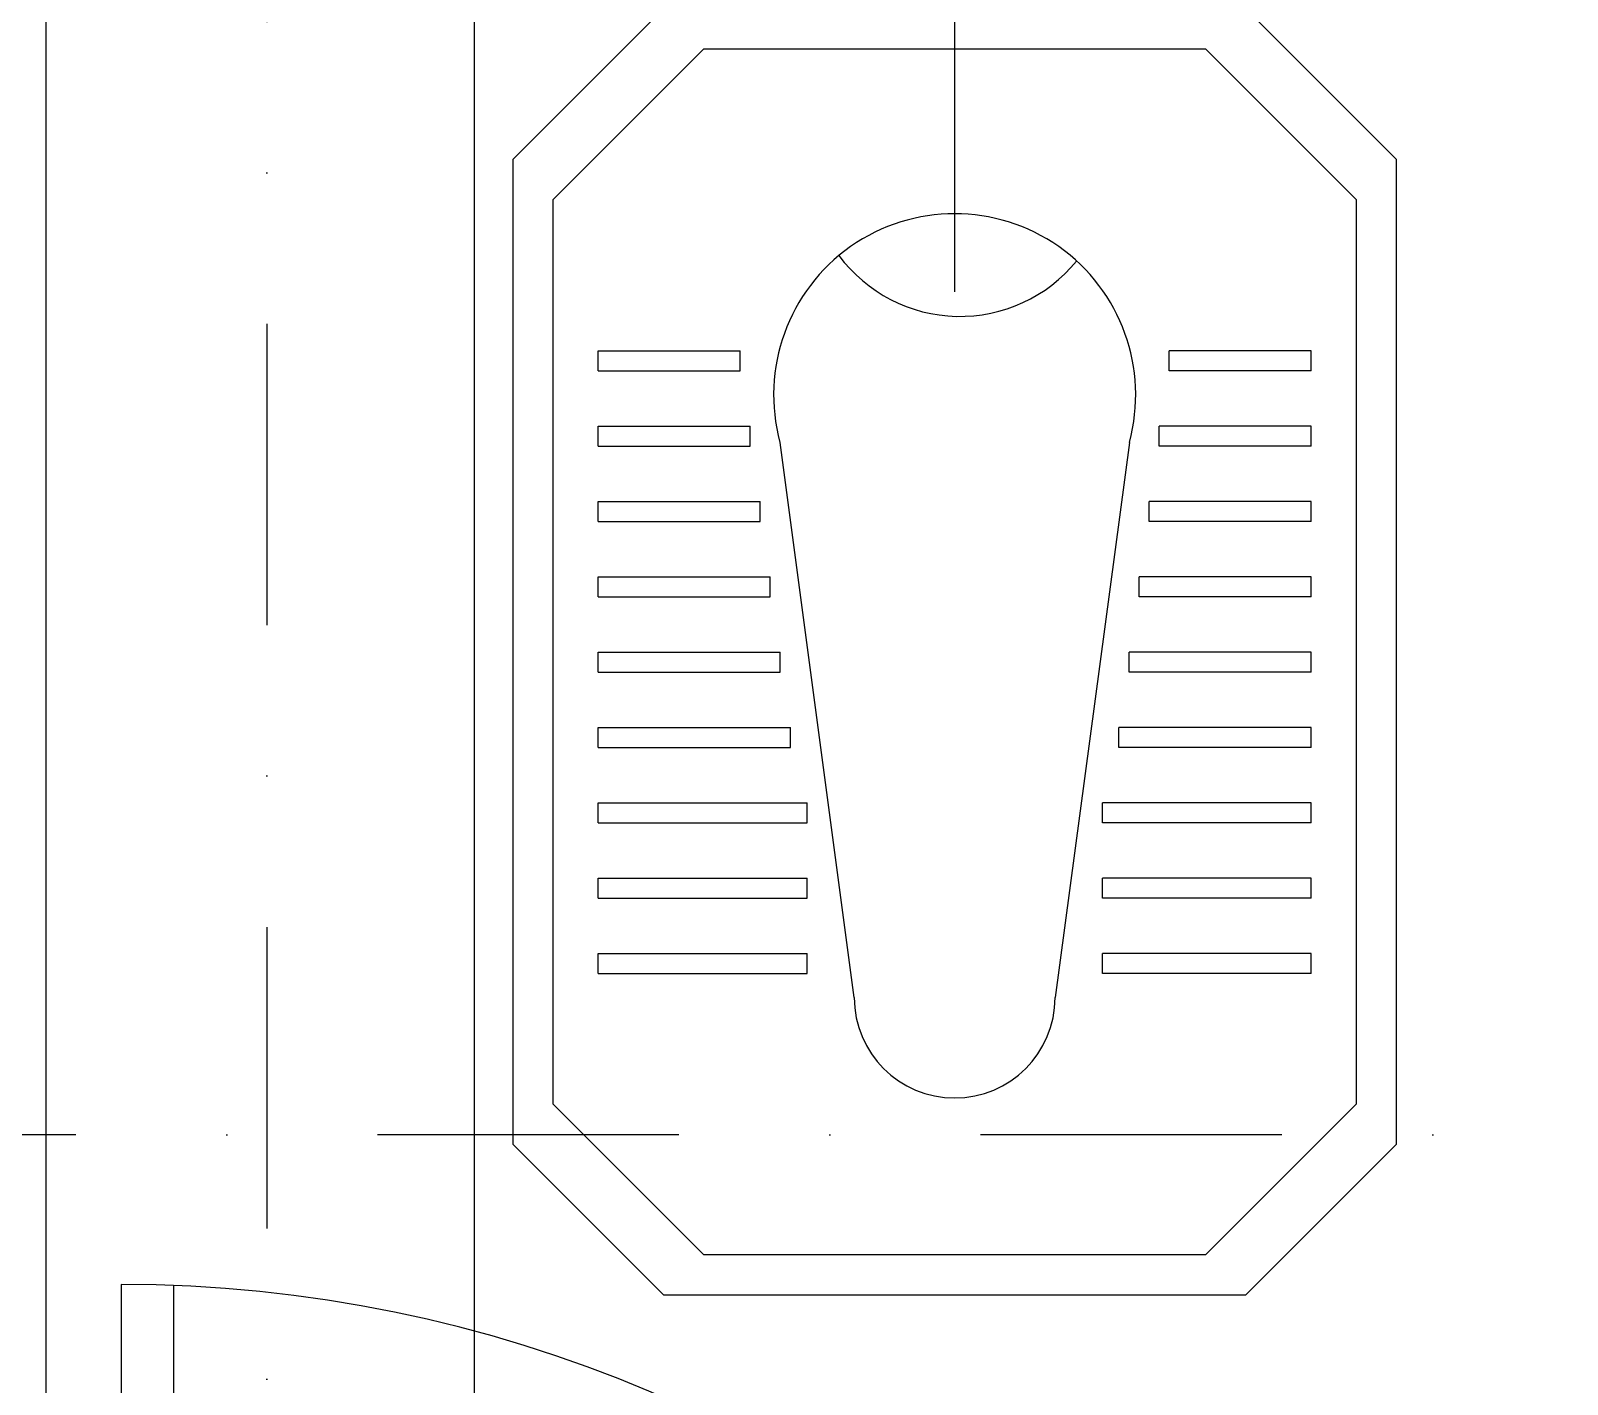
# Model space of a CAD drawing. Extents: x -437689 to -407696, y -55787 to -37037.
# Drawn here: x -434685.5 to -434303, y -50584.9 to -50248 of the extents above; entities that cross this region are included whole.
import ezdxf

# ---------------------------------------------------------------- set-up
doc = ezdxf.new("R2010")
doc.units = 0
doc.header["$LTSCALE"] = 150
doc.header["$MEASUREMENT"] = 0
doc.linetypes.add('DASHDOT', pattern=[1, 0.5, -0.25, 0, -0.25])
for name, color, linetype in [('DOOR', 31, 'CONTINUOUS'), ('DR', 6, 'CONTINUOUS'), ('GRID', 252, 'DASHDOT'), ('TOILET', 9, 'CONTINUOUS'), ('WALL', 7, 'CONTINUOUS')]:
    doc.layers.add(name, color=color, linetype=linetype)

msp = doc.modelspace()

# ---------------------------------------------------------------- linework, layer by layer
at = {"layer": 'DOOR', "color": 8}
for p, q in [((-434663.01, -50560.07), (-434663.01, -50897.57)), ((-434649.89, -50897.57), (-434649.89, -50560.32))]:
    msp.add_line(p, q, dxfattribs=at)
msp.add_arc((-434663.01, -50897.57), 337.5, 0, 90, dxfattribs=at)
at = {"layer": 'DR', "linetype": 'CONTINUOUS', "ltscale": 900}
msp.add_line((-434455.51, -50313.04), (-434455.51, -50083.13), dxfattribs=at)
msp.add_lwpolyline([(-434575.14, -50139.38), (-434575.14, -50736.78), (-433439.23, -50736.78)], dxfattribs=at)
at = {"layer": 'GRID'}
for p, q in [((-434626.76, -46868.7), (-434626.76, -52414.38)), ((-432722.96, -50522.83), (-436475.27, -50522.83)), ((-432722.96, -50522.83), (-436475.27, -50522.83))]:
    msp.add_line(p, q, dxfattribs=at)
at = {"layer": 'TOILET'}
for p, q in [((-434528.01, -50242.61), (-434565.51, -50280.11)), ((-434345.51, -50280.11), (-434383.01, -50242.61)), ((-434518.01, -50252.61), (-434555.51, -50290.11)), ((-434393.01, -50252.61), (-434518.01, -50252.61)), ((-434355.51, -50290.11), (-434393.01, -50252.61)), ((-434565.51, -50280.11), (-434565.51, -50525.11)), ((-434345.51, -50525.11), (-434345.51, -50280.11)), ((-434555.51, -50290.11), (-434555.51, -50515.11)), ((-434355.51, -50515.11), (-434355.51, -50290.11)), ((-434544.24, -50327.66), (-434508.94, -50327.66)), ((-434544.24, -50327.66), (-434508.94, -50327.66)), ((-434544.24, -50332.66), (-434544.24, -50327.66)), ((-434544.24, -50332.66), (-434544.24, -50327.66)), ((-434508.94, -50332.66), (-434508.94, -50327.66)), ((-434508.94, -50332.66), (-434508.94, -50327.66)), ((-434366.78, -50327.66), (-434402.08, -50327.66)), ((-434366.78, -50327.66), (-434402.08, -50327.66)), ((-434402.08, -50332.66), (-434402.08, -50327.66)), ((-434402.08, -50332.66), (-434402.08, -50327.66)), ((-434366.78, -50332.66), (-434366.78, -50327.66)), ((-434366.78, -50332.66), (-434366.78, -50327.66)), ((-434544.24, -50332.66), (-434508.94, -50332.66)), ((-434544.24, -50332.66), (-434508.94, -50332.66)), ((-434366.78, -50332.66), (-434402.08, -50332.66)), ((-434366.78, -50332.66), (-434402.08, -50332.66)), ((-434544.24, -50351.41), (-434544.24, -50346.41)), ((-434544.24, -50346.41), (-434506.44, -50346.41)), ((-434506.44, -50351.41), (-434506.44, -50346.41)), ((-434404.59, -50351.41), (-434404.59, -50346.41)), ((-434366.78, -50346.41), (-434404.59, -50346.41)), ((-434366.78, -50351.41), (-434366.78, -50346.41)), ((-434544.24, -50351.41), (-434506.44, -50351.41)), ((-434480.51, -50488.64), (-434498.99, -50350.49)), ((-434412.03, -50350.49), (-434430.51, -50488.64)), ((-434366.78, -50351.41), (-434404.59, -50351.41)), ((-434544.24, -50370.16), (-434544.24, -50365.16)), ((-434544.24, -50370.16), (-434544.24, -50365.16)), ((-434544.24, -50365.16), (-434503.93, -50365.16)), ((-434544.24, -50365.16), (-434503.93, -50365.16)), ((-434503.93, -50370.16), (-434503.93, -50365.16)), ((-434503.93, -50370.16), (-434503.93, -50365.16)), ((-434407.1, -50370.16), (-434407.1, -50365.16)), ((-434366.78, -50365.16), (-434407.1, -50365.16)), ((-434407.1, -50370.16), (-434407.1, -50365.16)), ((-434366.78, -50365.16), (-434407.1, -50365.16)), ((-434366.78, -50370.16), (-434366.78, -50365.16)), ((-434366.78, -50370.16), (-434366.78, -50365.16)), ((-434544.24, -50370.16), (-434503.93, -50370.16)), ((-434544.24, -50370.16), (-434503.93, -50370.16)), ((-434366.78, -50370.16), (-434407.1, -50370.16)), ((-434366.78, -50370.16), (-434407.1, -50370.16)), ((-434544.24, -50388.91), (-434544.24, -50383.91)), ((-434544.24, -50383.91), (-434501.42, -50383.91)), ((-434501.42, -50388.91), (-434501.42, -50383.91)), ((-434366.78, -50383.91), (-434409.61, -50383.91)), ((-434409.61, -50388.91), (-434409.61, -50383.91)), ((-434366.78, -50388.91), (-434366.78, -50383.91)), ((-434544.24, -50388.91), (-434501.42, -50388.91)), ((-434366.78, -50388.91), (-434409.61, -50388.91)), ((-434544.24, -50407.66), (-434544.24, -50402.66)), ((-434544.24, -50407.66), (-434544.24, -50402.66)), ((-434544.24, -50402.66), (-434498.91, -50402.66)), ((-434544.24, -50402.66), (-434498.91, -50402.66)), ((-434498.91, -50407.66), (-434498.91, -50402.66)), ((-434498.91, -50407.66), (-434498.91, -50402.66)), ((-434366.78, -50402.66), (-434412.11, -50402.66)), ((-434366.78, -50402.66), (-434412.11, -50402.66)), ((-434412.11, -50407.66), (-434412.11, -50402.66)), ((-434412.11, -50407.66), (-434412.11, -50402.66)), ((-434366.78, -50407.66), (-434366.78, -50402.66)), ((-434366.78, -50407.66), (-434366.78, -50402.66)), ((-434544.24, -50407.66), (-434498.91, -50407.66)), ((-434544.24, -50407.66), (-434498.91, -50407.66)), ((-434366.78, -50407.66), (-434412.11, -50407.66)), ((-434366.78, -50407.66), (-434412.11, -50407.66)), ((-434544.24, -50426.41), (-434544.24, -50421.41)), ((-434544.24, -50421.41), (-434496.4, -50421.41)), ((-434496.4, -50426.41), (-434496.4, -50421.41)), ((-434366.78, -50421.41), (-434414.62, -50421.41)), ((-434414.62, -50426.41), (-434414.62, -50421.41)), ((-434366.78, -50426.41), (-434366.78, -50421.41)), ((-434544.24, -50426.41), (-434496.4, -50426.41)), ((-434366.78, -50426.41), (-434414.62, -50426.41)), ((-434544.24, -50445.16), (-434544.24, -50440.16)), ((-434544.24, -50440.16), (-434492.27, -50440.16)), ((-434544.24, -50445.16), (-434544.24, -50440.16)), ((-434544.24, -50440.16), (-434492.27, -50440.16)), ((-434492.27, -50445.16), (-434492.27, -50440.16)), ((-434492.27, -50445.16), (-434492.27, -50440.16)), ((-434366.78, -50440.16), (-434418.75, -50440.16)), ((-434366.78, -50440.16), (-434418.75, -50440.16)), ((-434418.75, -50445.16), (-434418.75, -50440.16)), ((-434418.75, -50445.16), (-434418.75, -50440.16)), ((-434366.78, -50445.16), (-434366.78, -50440.16)), ((-434366.78, -50445.16), (-434366.78, -50440.16)), ((-434544.24, -50445.16), (-434492.27, -50445.16)), ((-434544.24, -50445.16), (-434492.27, -50445.16)), ((-434366.78, -50445.16), (-434418.75, -50445.16)), ((-434366.78, -50445.16), (-434418.75, -50445.16)), ((-434544.24, -50463.91), (-434544.24, -50458.91)), ((-434544.24, -50458.91), (-434492.27, -50458.91)), ((-434492.27, -50463.91), (-434492.27, -50458.91)), ((-434366.78, -50458.91), (-434418.75, -50458.91)), ((-434418.75, -50463.91), (-434418.75, -50458.91)), ((-434366.78, -50463.91), (-434366.78, -50458.91)), ((-434544.24, -50463.91), (-434492.27, -50463.91)), ((-434366.78, -50463.91), (-434418.75, -50463.91)), ((-434544.24, -50477.66), (-434492.27, -50477.66)), ((-434544.24, -50482.66), (-434544.24, -50477.66)), ((-434492.27, -50482.66), (-434492.27, -50477.66)), ((-434366.78, -50477.66), (-434418.75, -50477.66)), ((-434418.75, -50482.66), (-434418.75, -50477.66)), ((-434366.78, -50482.66), (-434366.78, -50477.66)), ((-434544.24, -50482.66), (-434492.27, -50482.66)), ((-434366.78, -50482.66), (-434418.75, -50482.66)), ((-434555.51, -50515.11), (-434518.01, -50552.61)), ((-434393.01, -50552.61), (-434355.51, -50515.11)), ((-434565.51, -50525.11), (-434528.01, -50562.61)), ((-434383.01, -50562.61), (-434345.51, -50525.11)), ((-434518.01, -50552.61), (-434393.01, -50552.61)), ((-434528.01, -50562.61), (-434383.01, -50562.61))]:
    msp.add_line(p, q, dxfattribs=at)
for centre, radius, start, end in [((-434455.51, -50338.64), 45.07, 344.7619, 195.2381), ((-434454.21, -50281.62), 37.51, 216.6057, 320.7737), ((-434455.51, -50488.64), 25, 180, 360)]:
    msp.add_arc(centre, radius, start, end, dxfattribs=at)
at = {"layer": 'WALL', "color": 9}
msp.add_line((-434681.76, -50192.61), (-434681.76, -50925.11), dxfattribs=at)

doc.saveas('drawing.dxf')
